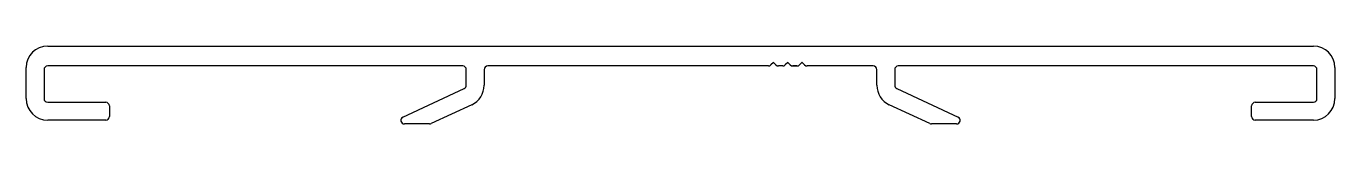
# Model space of a CAD drawing. Header units: inches. Extents: x -44.8 to 46.8, y 0.5 to 5.9.
import ezdxf

# ---------------------------------------------------------------- set-up
doc = ezdxf.new("R2010")
doc.units = ezdxf.units.IN
doc.header["$MEASUREMENT"] = 0

msp = doc.modelspace()

# ---------------------------------------------------------------- linework, layer by layer
at = {"color": 4, "linetype": 'Continuous'}
for p, q in [((-43.25, 5.912), (45.301, 5.912)), ((7.524, 4.756), (7.353, 4.585)), ((7.706, 4.585), (7.535, 4.756)), ((8.524, 4.756), (8.353, 4.585)), ((8.706, 4.585), (8.535, 4.756)), ((9.524, 4.756), (9.353, 4.585)), ((9.706, 4.585), (9.535, 4.756)), ((-44.754, 2.226), (-44.754, 4.408)), ((-43.504, 4.258), (-43.504, 2.226)), ((-14.215, 4.512), (-43.25, 4.512)), ((-13.961, 3.162), (-13.961, 4.258)), ((-12.711, 4.258), (-12.711, 3.162)), ((7.176, 4.512), (-12.457, 4.512)), ((8.176, 4.512), (7.883, 4.512)), ((9.176, 4.512), (8.883, 4.512)), ((8.883, 4.512), (9.176, 4.512)), ((9.176, 4.512), (8.883, 4.512)), ((8.883, 4.512), (9.176, 4.512)), ((9.176, 4.512), (8.883, 4.512)), ((14.507, 4.512), (9.883, 4.512)), ((9.883, 4.512), (9.883, 4.512)), ((9.883, 4.512), (9.883, 4.512)), ((9.883, 4.512), (9.883, 4.512)), ((14.761, 3.162), (14.761, 4.258)), ((16.011, 4.258), (16.011, 3.162)), ((45.301, 4.512), (16.265, 4.512)), ((45.555, 2.226), (45.555, 4.258)), ((46.805, 4.408), (46.805, 2.226)), ((-18.394, 0.936), (-14.105, 2.936)), ((16.156, 2.936), (20.444, 0.936)), ((-43.25, 1.972), (-39.186, 1.972)), ((41.237, 1.972), (45.301, 1.972)), ((-38.932, 1.718), (-38.932, 0.976)), ((-13.577, 1.803), (-16.424, 0.475)), ((18.474, 0.475), (15.628, 1.803)), ((40.983, 0.976), (40.983, 1.718)), ((-39.186, 0.722), (-43.25, 0.722)), ((-16.531, 0.452), (-18.287, 0.452)), ((20.337, 0.452), (18.581, 0.452)), ((45.301, 0.722), (41.237, 0.722))]:
    msp.add_line(p, q, dxfattribs=at)
for centre, radius, start, end in [((-43.25, 4.408), 1.504, 90, 180), ((45.301, 4.408), 1.504, 360, 90), ((7.176, 4.762), 0.25, 270, 315), ((7.529, 4.75), 0.008, 45, 135), ((7.883, 4.762), 0.25, 225, 270), ((8.176, 4.762), 0.25, 270, 315), ((8.529, 4.75), 0.008, 45, 135), ((8.883, 4.762), 0.25, 225, 270), ((9.176, 4.762), 0.25, 270, 315), ((9.529, 4.75), 0.008, 45, 135), ((9.883, 4.762), 0.25, 225, 270), ((-43.25, 4.258), 0.254, 90, 180), ((-14.215, 4.258), 0.254, 0, 90), ((-12.457, 4.258), 0.254, 90, 180), ((14.507, 4.258), 0.254, 0, 90), ((16.265, 4.258), 0.254, 90, 180), ((45.301, 4.258), 0.254, 360, 90), ((-14.211, 3.162), 0.25, 295, 0), ((-14.211, 3.162), 1.5, 295, 0), ((16.261, 3.162), 1.5, 180, 245), ((16.261, 3.162), 0.25, 180, 245), ((-43.25, 2.226), 1.504, 180, 270), ((-43.25, 2.226), 0.254, 180, 270), ((-39.186, 1.718), 0.254, 0, 90), ((41.237, 1.718), 0.254, 90, 180), ((45.301, 2.226), 1.504, 270, 360), ((45.301, 2.226), 0.254, 270, 360), ((-39.186, 0.976), 0.254, 270, 0), ((-18.287, 0.706), 0.254, 115, 270), ((20.337, 0.706), 0.254, 270, 65), ((41.237, 0.976), 0.254, 180, 270), ((-16.531, 0.706), 0.254, 270, 295), ((18.581, 0.706), 0.254, 245, 270)]:
    msp.add_arc(centre, radius, start, end, dxfattribs=at)

doc.saveas('drawing.dxf')
